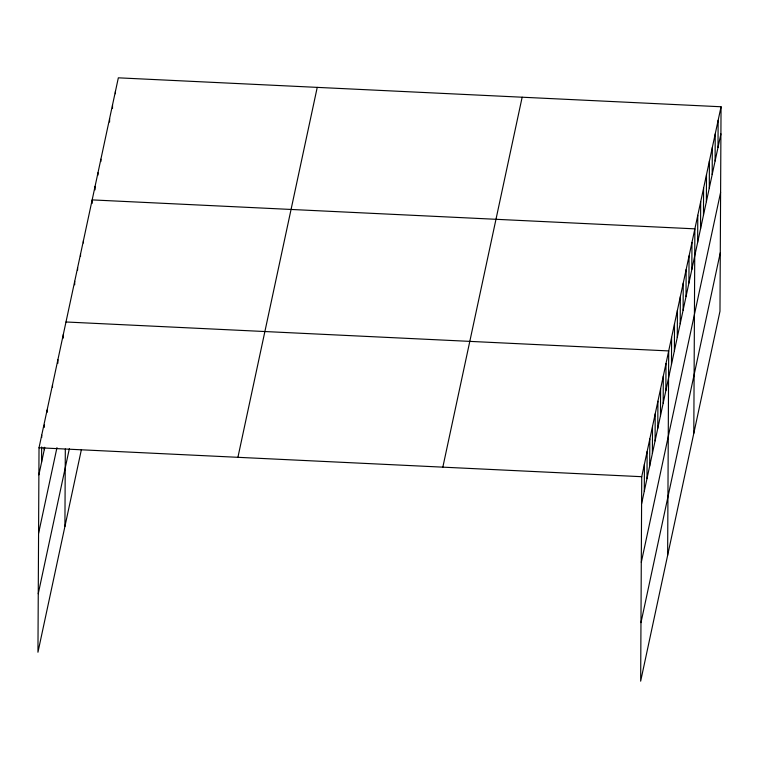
<?xml version="1.0" encoding="UTF-8"?>
<svg xmlns="http://www.w3.org/2000/svg" width="759" height="759" viewBox="0 0 759 759"><rect width="100%" height="100%" fill="white"/><g stroke="black" fill="none" stroke-linecap="round" stroke-linejoin="round"><path stroke-width="1.14" d="M721.05 106.763L641.734 476.699L640.662 681.174L719.978 311.237L721.05 106.763L118.338 77.826L39.022 447.763L37.95 652.237L81.393 449.594M41.574 462.269L41.66 446.966M41.707 437.535L41.717 435.182M44.269 449.698L44.288 447.336M44.392 427.317L44.401 424.964M47.096 412.384L47.115 410.031M52.494 387.223L52.504 384.87M57.883 363.248L57.893 359.719M63.272 338.097L63.291 334.558M64.913 526.452L65.321 448.996M74.695 284.824L74.714 281.295M77.608 270.081L77.617 267.728M80.52 256.514L80.53 254.161M83.424 242.956L83.433 240.594M92.143 203.44L92.162 199.902L694.874 228.848L693.802 433.313M95.055 189.873L95.065 186.344M97.968 175.13L97.977 172.777M100.871 161.572L100.89 159.21M109.59 122.057L109.609 118.518M112.503 108.49L112.522 104.96M115.415 93.746L115.425 91.393M644.287 491.215L644.429 464.119M646.991 478.635L647.133 451.548M649.685 466.054L649.827 438.968M652.379 453.484L652.522 426.387M655.074 440.903L655.216 413.807M657.778 428.323L657.92 401.236M660.472 415.742L660.615 388.655M663.167 403.171L663.309 376.075M665.861 390.591L666.004 363.504M667.635 555.398L668.698 350.924L65.986 321.987M671.468 364.453L671.611 337.357M674.381 350.886L674.523 323.789M677.284 337.319L677.426 310.232M680.197 323.761L680.339 296.665M683.1 310.194L683.242 283.098M686.013 296.627L686.155 269.54M688.916 283.06L689.058 255.973M691.829 269.502L691.971 242.406M697.644 242.368L697.787 215.281M700.548 228.81L700.69 201.714M703.46 215.243L703.602 188.156M706.363 201.676L706.506 174.589M709.276 188.118L709.418 161.022M712.179 174.551L712.321 147.464M715.092 160.984L715.234 133.897M718.005 147.426L718.137 120.33M38.88 474.849L44.762 447.412M38.576 533.387L56.963 447.63M38.254 593.699L69.344 448.702M237.918 457.307L317.234 87.38M442.839 467.146L522.154 97.218M641.592 503.786L720.908 133.859M641.289 562.324L720.604 192.397M640.976 622.636L720.282 252.7M39.022 447.763L641.734 476.699"/></g></svg>
